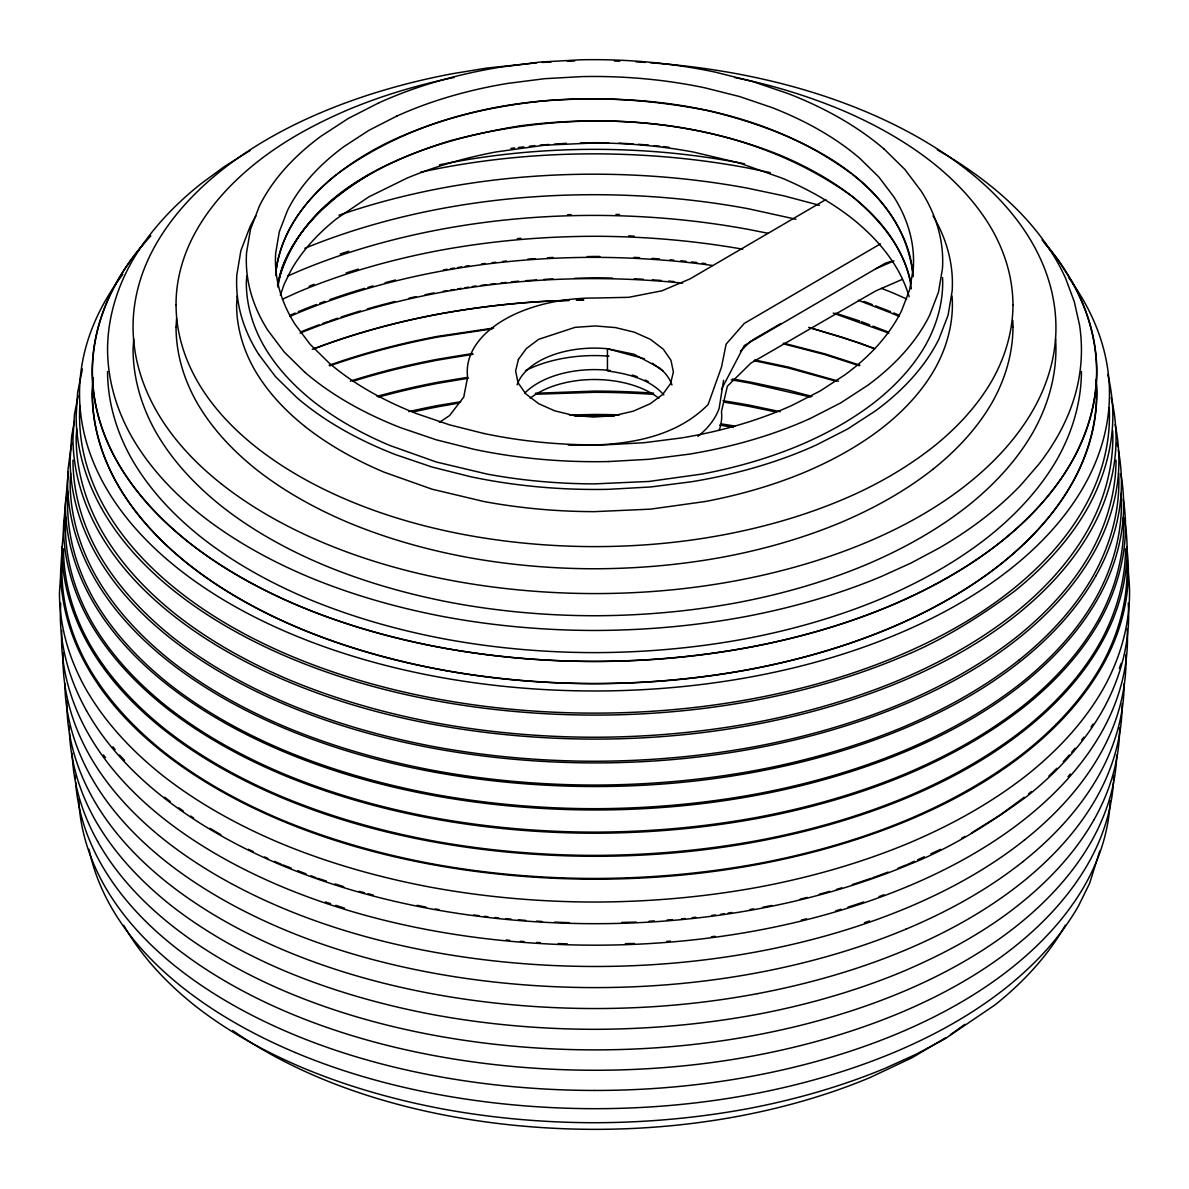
<?xml version="1.0" encoding="UTF-8"?>
<svg xmlns="http://www.w3.org/2000/svg" width="1189" height="1189" viewBox="0 0 1189 1189"><rect width="100%" height="100%" fill="white"/><g stroke="black" fill="none" stroke-linecap="round" stroke-linejoin="round"><path stroke-width="1.5" d="M60.684 603.165L60.327 615.263A542.065 312.96 0 0 0 86.485 710.621M61.709 630.527L61.501 637.423A540.861 312.261 0 0 0 87.614 732.573C106.415 766.117 133.272 794.505 163.265 818.314A540.861 312.261 0 0 0 281.258 886.414C328.937 906.464 378.949 920.598 429.749 930.11A540.861 312.261 0 0 0 594.545 945.181C649.729 945.21 704.928 940.321 759.162 930.125A540.876 312.261 0 0 0 907.816 886.385M63.195 652.702L62.987 659.598A539.36 311.399 0 0 0 89.026 754.465C107.783 787.921 134.565 816.234 164.468 839.969A539.36 311.399 0 0 0 282.12 907.891C329.665 927.881 379.559 941.97 430.21 951.453A539.36 311.399 0 0 0 594.545 966.479C649.566 966.523 704.616 961.648 758.701 951.482A539.36 311.399 0 0 0 906.939 907.861C948.777 890.338 988.921 868.282 1024.472 840.014M67 700.499L66.896 703.918A535.392 309.11 0 0 0 92.742 798.101C111.365 831.304 137.939 859.409 167.634 882.966A535.392 309.11 0 0 0 284.424 950.383C331.627 970.224 381.134 984.21 431.414 993.632A535.392 309.11 0 0 0 594.545 1008.54C649.164 1008.584 703.799 1003.754 757.497 993.647M176.031 304.993C175.898 278.82 183.611 253.019 196.497 230.369A424.651 245.172 0 0 1 255.977 162.982C283.903 140.614 315.694 123.597 348.496 109.566A424.963 245.35 0 0 1 454.228 77.404M1110.14 800.97C1109.025 830.398 1099.587 859.082 1085.171 884.616A523.502 302.244 0 0 1 1011.839 967.683C977.343 995.148 938.359 1016.536 897.769 1033.553A523.502 302.244 0 0 1 753.871 1075.867C701.376 1085.765 647.946 1090.476 594.545 1090.447M1113.513 780.549L1113.677 775.51M1116.709 755.06C1115.891 785.439 1106.231 815.104 1091.353 841.455A530.116 306.063 0 0 1 1017.1 925.562C982.173 953.37 942.699 975.025 901.604 992.265A530.116 306.063 0 0 1 755.892 1035.114C702.729 1045.131 648.629 1049.902 594.545 1049.887A530.116 306.063 0 0 1 433.034 1035.099C383.23 1025.795 334.213 1011.913 287.47 992.295A530.116 306.063 0 0 1 171.84 925.532C142.427 902.213 116.121 874.361 97.676 841.5M1119.622 727.831C1119.577 760.098 1109.842 791.844 1093.984 819.771M1122.104 703.962C1122.267 736.957 1112.547 769.491 1096.288 798.042A535.392 309.11 0 0 1 1021.306 883.011C986.023 911.086 946.162 932.949 904.651 950.368A535.392 309.11 0 0 1 757.497 993.647M1124.17 683.526C1124.125 716.075 1114.301 748.074 1098.309 776.268A537.532 310.344 0 0 1 1023.016 861.564M61.011 568.877L59.45 593.118A543.343 313.703 0 0 0 85.653 688.624C104.795 722.169 131.607 750.616 161.63 774.693A543.343 313.703 0 0 0 280.054 843.06C328.001 863.006 378.161 877.214 429.14 886.92A543.343 313.703 0 0 0 594.559 902.035C649.967 901.916 705.33 897.011 759.816 886.92A543.343 313.703 0 0 0 909.035 843.016C951.081 825.211 991.403 803.006 1027.355 774.708A543.343 313.703 0 0 0 1103.377 688.55C1119.652 659.434 1129.416 626.633 1129.55 593.133A543.343 313.703 0 0 0 1127.826 568.892M62.452 562.338L61.902 570.958A540.861 312.261 0 0 0 87.986 666.018C107.04 699.414 133.733 727.742 163.606 751.701A540.861 312.261 0 0 0 281.496 819.756C329.219 839.597 379.157 853.747 429.898 863.407A540.861 312.261 0 0 0 594.559 878.463C649.714 878.329 704.824 873.454 759.058 863.407A540.861 312.261 0 0 0 907.593 819.711C949.461 801.981 989.59 779.88 1025.379 751.716A540.861 312.261 0 0 0 1101.044 665.959C1117.259 636.962 1126.964 604.309 1127.098 570.973A540.861 312.261 0 0 0 1126.934 564.076M65.96 517.408L65.365 526.623A537.339 310.225 0 0 0 91.285 621.074C110.22 654.247 136.735 682.397 166.415 706.192A537.339 310.225 0 0 0 283.532 773.801C330.958 793.524 380.554 807.584 430.968 817.17A537.339 310.225 0 0 0 594.559 832.137C649.343 832.003 704.111 827.158 757.988 817.185A537.339 310.225 0 0 0 905.557 773.771C947.143 756.159 987.019 734.193 1022.57 706.207A537.339 310.225 0 0 0 1097.744 621.015C1113.855 592.211 1123.501 559.766 1123.635 526.653A537.339 310.225 0 0 0 1123.352 517.423M68.397 491.607L67.58 504.463A535.095 308.932 0 0 0 93.381 598.513C112.242 631.552 138.637 659.583 168.199 683.289A535.095 308.932 0 0 0 284.825 750.616C332.058 770.249 381.446 784.25 431.652 793.806A535.095 308.932 0 0 0 594.559 808.698C649.12 808.565 703.65 803.734 757.304 793.806A535.095 308.932 0 0 0 904.264 750.571C945.671 733.033 985.384 711.171 1020.786 683.303A535.095 308.932 0 0 0 1095.649 598.453C1111.685 569.769 1121.301 537.473 1121.42 504.493A535.095 308.932 0 0 0 1121.034 493.465M70.686 473.163L70.106 482.303A532.523 307.446 0 0 0 95.789 575.907C114.545 608.783 140.822 636.665 170.25 660.267A532.523 307.446 0 0 0 286.311 727.267C333.306 746.811 382.472 760.737 432.439 770.249A532.523 307.446 0 0 0 594.559 785.067C648.852 784.948 703.13 780.133 756.531 770.264A532.523 307.446 0 0 0 902.778 727.237C943.992 709.774 983.511 688.015 1018.735 660.281M76.72 428.947L76.141 437.983A526.4 303.908 0 0 0 101.541 530.502C120.074 563.006 146.054 590.561 175.125 613.881A526.4 303.908 0 0 0 289.863 680.123C336.324 699.444 384.909 713.207 434.297 722.615A526.4 303.908 0 0 0 594.559 737.254C648.228 737.135 701.867 732.379 754.658 722.615A526.4 303.908 0 0 0 899.226 680.078C939.964 662.823 979.023 641.317 1013.845 613.91A526.4 303.908 0 0 0 1087.504 530.443C1103.273 502.219 1112.726 470.443 1112.859 437.998A526.4 303.908 0 0 0 1112.681 430.76M93.381 377.909L92.37 393.648A509.918 294.396 0 0 0 116.953 483.269C134.922 514.763 160.084 541.471 188.248 564.062A509.918 294.396 0 0 0 299.39 628.223C344.394 646.935 391.463 660.267 439.321 669.377A509.918 294.396 0 0 0 594.559 683.571C646.548 683.452 698.508 678.845 749.65 669.377A509.918 294.396 0 0 0 889.684 628.178C929.159 611.473 966.999 590.636 1000.722 564.076A509.918 294.396 0 0 0 1072.077 483.224C1087.355 455.877 1096.511 425.097 1096.63 393.678A509.918 294.396 0 0 0 1095.99 379.663M133.733 338.88L133.064 349.328A468.6 270.542 0 0 0 155.655 431.681C172.167 460.619 195.293 485.157 221.184 505.919A468.6 270.542 0 0 0 323.319 564.879C364.666 582.075 407.916 594.337 451.894 602.704A468.6 270.542 0 0 0 594.545 615.739C642.328 615.634 690.081 611.399 737.076 602.704A468.6 270.542 0 0 0 865.77 564.849C902.035 549.481 936.798 530.339 967.801 505.934A468.6 270.542 0 0 0 1033.375 431.637C1047.405 406.519 1055.832 378.221 1055.936 349.343A468.6 270.542 0 0 0 1055.55 338.88M176.031 327.168L176.581 318.548M237.176 296.002L236.596 305.008A363.448 209.844 0 0 0 254.119 368.887C266.93 391.33 284.87 410.354 304.949 426.465M246.762 275.833L246.301 282.833A353.594 204.151 0 0 0 263.363 344.988C275.818 366.821 293.267 385.34 312.796 401.005A353.594 204.151 0 0 0 389.873 445.489L436.378 462.016L486.896 474.039A353.594 204.151 0 0 0 594.53 483.878L648.986 481.456L702.09 474.039A353.594 204.151 0 0 0 799.186 445.474C826.563 433.881 852.795 419.435 876.189 401.02A353.594 204.151 0 0 0 925.666 344.944C936.263 325.994 942.609 304.652 942.699 282.848A353.594 204.151 0 0 0 942.55 277.587M275.893 275.61L276.249 270.2M1012.969 305.023C1012.879 331.211 1005.24 356.863 992.503 379.648A424.963 245.35 0 0 1 933.038 447.034C904.888 469.075 873.499 486.762 840.504 500.465A424.651 245.172 0 0 1 723.774 534.782C681.193 542.808 637.854 546.628 594.53 546.613A424.651 245.172 0 0 1 465.152 534.782C425.261 527.322 385.994 516.204 348.555 500.48A424.651 245.172 0 0 1 255.932 447.005C235.095 430.463 216.22 411.156 201.862 388.654A424.087 244.845 0 0 1 176.061 304.993M1012.969 327.183C1012.879 353.371 1005.24 379.023 992.503 401.808A424.963 245.35 0 0 1 933.038 469.194M1081.44 371.503C1081.321 401.986 1072.433 431.83 1057.63 458.345A494.49 285.494 0 0 1 988.431 536.744C955.718 562.516 919.023 582.714 880.752 598.929A494.49 285.494 0 0 1 744.953 638.879C695.357 648.05 644.973 652.508 594.545 652.627A494.49 285.494 0 0 1 444.017 638.865C397.616 630.036 351.974 617.106 308.323 598.959A494.49 285.494 0 0 1 200.555 536.729C173.222 514.837 148.833 488.932 131.414 458.404A494.49 285.494 0 0 1 107.56 371.488M1116.04 460.158C1115.921 492.811 1106.394 524.78 1090.536 553.167A529.625 305.781 0 0 1 1016.417 637.141C981.386 664.74 942.089 686.365 901.099 703.739A529.625 305.781 0 0 1 755.654 746.529C702.536 756.353 648.555 761.138 594.559 761.257A529.625 305.781 0 0 1 433.316 746.514C383.616 737.061 334.733 723.209 287.991 703.769A529.625 305.781 0 0 1 172.554 637.126C143.289 613.673 117.161 585.939 98.494 553.227A529.625 305.781 0 0 1 72.96 460.143M1125.522 548.813C1125.389 582.045 1115.698 614.594 1099.543 643.517M62.2 546.762L60.639 570.943A541.753 312.781 0 0 0 86.782 666.241C105.628 699.831 132.529 728.277 162.566 752.117A541.753 312.781 0 0 0 280.738 820.336C328.506 840.415 378.607 854.564 429.482 864.091A541.753 312.781 0 0 0 594.545 879.191C649.818 879.221 705.107 874.331 759.429 864.121A541.753 312.781 0 0 0 908.322 820.306C950.338 802.709 990.66 780.549 1026.375 752.161A541.753 312.781 0 0 0 1102.233 666.182C1118.715 637.304 1128.524 604.369 1128.361 570.988A541.753 312.781 0 0 0 1126.637 546.806M1113.469 782.228C1111.626 810.69 1102.426 838.319 1088.425 863.065A526.98 304.25 0 0 1 1014.603 946.682C979.87 974.326 940.633 995.847 899.791 1012.983A526.98 304.25 0 0 1 754.941 1055.594C702.09 1065.552 648.302 1070.278 594.545 1070.263A526.995 304.25 0 0 1 433.985 1055.579C384.478 1046.32 335.744 1032.528 289.284 1013.013A526.995 304.25 0 0 1 174.337 946.637C145.103 923.467 118.959 895.778 100.604 863.11A526.995 304.25 0 0 1 75.635 782.184M723.581 380.287L719.167 408.273A127.208 73.436 0 0 1 698.002 436.348M277.84 286.995L281.05 270.498M70.82 448.238L67.936 470.339L67.58 482.288A534.693 308.709 0 0 0 93.396 576.338C111.974 609.511 138.533 637.586 168.184 661.114A534.708 308.709 0 0 0 284.825 728.441C331.954 748.253 381.416 762.223 431.637 771.631A534.693 308.709 0 0 0 594.545 786.524C649.09 786.568 703.665 781.738 757.289 771.646A534.708 308.709 0 0 0 904.249 728.411C945.716 711.052 985.503 689.174 1020.771 661.143A534.708 308.709 0 0 0 1095.634 576.293M68.353 471.959L65.365 504.448A536.938 310.002 0 0 0 91.285 598.899C109.953 632.206 136.616 660.385 166.401 684.017A536.938 310.002 0 0 0 283.532 751.641C330.854 771.527 380.525 785.557 430.953 795.01A536.938 310.002 0 0 0 594.545 809.962C649.328 810.006 704.126 805.146 757.973 795.025A536.938 310.002 0 0 0 905.542 751.597C947.187 734.163 987.152 712.211 1022.555 684.061A536.938 310.002 0 0 0 1097.729 598.855C1114.063 570.215 1123.798 537.591 1123.635 504.508A536.938 310.002 0 0 0 1120.841 473.698M64.905 516.071L61.902 548.783A540.46 312.038 0 0 0 87.986 643.844C106.787 677.373 133.629 705.746 163.592 729.526A540.46 312.023 0 0 0 281.496 797.581C329.13 817.601 379.113 831.735 429.868 841.232A540.46 312.038 0 0 0 594.545 856.288C649.684 856.333 704.839 851.443 759.043 841.262A540.46 312.038 0 0 0 907.579 797.551C949.491 779.999 989.724 757.898 1025.349 729.57A540.46 312.038 0 0 0 1101.029 643.799C1117.467 614.981 1127.261 582.134 1127.098 548.828A540.46 312.038 0 0 0 1124.289 517.824M275.833 273.202C279.638 233.029 305.766 199.053 336.368 174.56M66.064 497.448L63.478 526.623A539.256 311.34 0 0 0 89.487 621.416C108.481 654.708 135.1 682.947 164.885 706.831A539.256 311.34 0 0 0 282.417 774.693C330.007 794.475 379.781 808.579 430.388 818.21A539.256 311.34 0 0 0 594.559 833.221C649.551 833.103 704.497 828.228 758.582 818.225A539.256 311.34 0 0 0 906.672 774.648C948.406 756.977 988.416 734.936 1024.101 706.861A539.256 311.34 0 0 0 1099.543 621.342M276.353 268.387C285.746 209.383 336.576 167.976 387.228 142.754C436.437 118.989 490.329 106.089 544.577 100.857C650.309 92.683 764.23 108.883 851.235 173.549M277.453 285.167C303.269 180.46 426.331 141.06 520.009 125.856C607.906 114.367 699.578 122.229 782.02 155.967C838.022 180 897.279 220.039 911.056 283.368M82.398 368.991L77.657 392.325L76.141 415.793A526.014 303.685 0 0 0 101.541 508.327M78.058 395.892L74.476 414.337L72.96 437.968A529.239 305.558 0 0 0 98.509 531.052C116.908 563.883 143.185 591.661 172.539 614.951A529.239 305.558 0 0 0 287.991 681.594C334.644 701.213 383.586 715.035 433.286 724.354A529.239 305.558 0 0 0 594.545 739.097C648.54 739.127 702.55 734.341 755.624 724.369A529.239 305.558 0 0 0 901.084 681.565C942.119 664.383 981.519 642.729 1016.417 614.995A529.239 305.558 0 0 0 1090.521 531.007C1106.602 502.784 1116.203 470.621 1116.04 438.013A529.239 305.558 0 0 0 1111.225 397.587M74.431 421.188L71.637 436.378L70.106 460.128A532.137 307.223 0 0 0 95.789 553.732C114.293 586.742 140.718 614.668 170.235 638.092A532.137 307.223 0 0 0 286.311 705.092C333.217 724.814 382.427 738.726 432.41 748.089A532.137 307.223 0 0 0 594.545 762.907C648.837 762.937 703.145 758.136 756.501 748.104A532.137 307.223 0 0 0 902.763 705.062C944.021 687.792 983.63 666.018 1018.72 638.121A532.137 307.223 0 0 0 1093.226 553.688C1109.411 525.3 1119.057 492.959 1118.894 460.173A532.137 307.223 0 0 0 1115.163 424.577M71.117 446.544L71.92 443.155M277.572 283.354C297.28 204.553 378.221 162.834 449.68 140.911C583.071 105.093 737.849 114.01 852.647 196.735M1099.78 850.952L1089.614 883.368L1078.691 905.557A516.606 298.261 0 0 1 1006.325 987.539C972.275 1014.633 933.811 1035.738 893.771 1052.533A516.606 298.261 0 0 1 751.775 1094.296C699.964 1104.061 647.247 1108.698 594.545 1108.683A516.606 298.261 0 0 1 437.151 1094.281C388.625 1085.215 340.842 1071.69 295.303 1052.562M280.366 295.199L284.186 284.171L291.037 270.26A324.017 187.074 0 0 1 336.383 218.88L368.828 196.884L406.935 178.157A324.017 187.074 0 0 1 495.932 151.969L544.577 145.177L594.47 142.962A324.017 187.074 0 0 1 693.128 151.984L739.395 162.997L782.02 178.127A324.017 187.074 0 0 1 852.647 218.91C870.556 233.252 886.533 250.225 897.948 270.23A324.017 187.074 0 0 1 909.139 296.774M1119.31 668.515L1121.078 663.447M281.481 269.071C296.745 227.545 331.954 197.151 368.828 174.724M1099.543 621.342C1115.698 592.434 1125.389 559.885 1125.522 526.653A539.256 311.34 0 0 0 1123.293 499.172M721.485 389.293L744.329 345.538L885.136 263.319L892.181 261.015M1095.649 576.293C1111.878 547.772 1121.584 515.283 1121.42 482.333A534.693 308.709 0 0 0 1118.344 449.962M740.479 351.201L750.958 340.901M1023.03 861.564C987.583 889.744 947.574 911.71 905.899 929.189M964.888 1024.309L950.487 1034.653M337.78 173.535C443.215 96.933 584.185 85.742 708.867 110.845C793.018 130.998 902.198 177.384 913.063 275.625M933.038 469.194C904.933 491.325 873.395 508.684 840.504 522.625A424.963 245.35 0 0 1 723.804 556.957C681.178 564.849 637.884 568.669 594.545 568.773A424.963 245.35 0 0 1 465.167 556.942C425.29 549.363 386.068 538.245 348.555 522.655A424.963 245.35 0 0 1 255.947 469.179C232.464 450.349 211.493 428.099 196.527 401.852A424.963 245.35 0 0 1 176.031 327.168M1024.264 797.239L999.86 815.178L971.487 832.939M439.41 422.363L449.591 415.541L463.769 397.037L467.619 377.062A127.297 73.495 0 0 1 595.778 298.023L628.743 297.309L661.946 290.8L689.992 278.91L825.85 199.589M945.924 1037.625L912.335 1057.586L869.679 1077.71A475.02 274.243 0 0 1 739.112 1116.114C691.478 1125.091 642.996 1129.357 594.545 1129.342A475.02 274.243 0 0 1 449.814 1116.099C405.196 1107.762 361.263 1095.322 319.38 1077.739A475.02 274.243 0 0 1 232.672 1030.506M250.091 150.498L224.171 166.713L200.569 184.087A494.49 285.494 0 0 0 131.385 262.487C116.567 289.001 107.679 318.845 107.56 349.328A494.49 285.494 0 0 0 131.414 436.244C148.833 466.772 173.237 492.662 200.555 514.569A494.49 285.494 0 0 0 308.323 576.799C351.974 594.946 397.616 607.876 444.017 616.705A494.49 285.494 0 0 0 594.545 630.467C644.973 630.348 695.372 625.89 744.953 616.705A494.49 285.494 0 0 0 880.752 576.754L910.819 563.14L938.909 548.174A478.573 276.294 0 0 0 965.557 531.453A487.46 281.436 0 0 0 989.753 513.529A493.361 284.84 0 0 0 1021.188 484.681L1039.141 463.829A491.978 284.037 0 0 0 1054.42 441.639A484.711 279.846 0 0 0 1066.414 418.796A475.228 274.362 0 0 0 1077.918 383.631A482.957 278.835 0 0 0 1081.113 360.222A490.745 283.324 0 0 0 1079.538 325.028L1074.306 301.738L1065.686 278.523A488.441 282.001 0 0 0 1053.588 255.576A479.39 276.769 0 0 0 1029.198 222.492A478.602 276.324 0 0 0 1008.852 201.58A487.743 281.6 0 0 0 986.038 182.214A493.628 285.003 0 0 0 946.845 155.373L937.304 149.829M752.533 339.995L780.95 323.482M880.455 243.864L744.329 323.378L726.137 344.126L721.485 367.133L708.154 404.483C671.963 441.223 617.061 446.321 568.164 445.058M961.782 838.111L965.007 836.387M378.89 102.804L348.228 118.499L321.045 136.2A352.509 203.527 0 0 0 259.365 206.128L250.507 229.224L246.539 252.781A352.509 203.527 0 0 0 267.822 330.274L284.171 351.974L304.949 372.365M396.933 116.017L368.828 130.389L343.918 146.619A323.022 186.495 0 0 0 287.396 210.691L279.281 231.855L275.655 253.435A323.022 186.495 0 0 0 295.154 324.463L310.136 344.334L329.16 363.031A323.022 186.495 0 0 0 417.25 413.861L449.605 424.859L484.027 433.524M810.11 418.558L840.772 402.863L867.955 385.162A352.509 203.527 0 0 0 929.635 315.234L938.493 292.137L942.461 268.595A352.509 203.527 0 0 0 921.178 191.087L904.829 169.403L884.051 148.997M282.506 299.167L298.855 291.751A510.705 294.857 0 0 1 439.113 250.493C490.329 241.01 542.362 236.403 594.441 236.284A510.705 294.857 0 0 1 742.753 249.2M290.235 315.278L295.169 313.049M907.831 864.225L914.415 861.252M917.715 859.751L924.284 856.779M930.868 853.791L940.752 849.318M287.604 276.086L300.163 270.616A508.089 293.341 0 0 1 439.811 229.551C490.775 219.95 542.615 215.372 594.455 215.402A508.089 293.341 0 0 1 749.263 229.566L767.856 233.252M289.834 316.482L297.755 313.034A512.251 295.749 0 0 1 438.548 271.627C489.913 261.937 542.199 257.344 594.455 257.359A512.251 295.749 0 0 1 712.36 265.459M875.535 268.863L893.935 260.867M902.288 279.385L875.535 291.023L750.958 363.061L727.371 386.232L721.485 411.453A127.208 73.436 0 0 1 719.167 430.433M907.831 886.399C949.758 868.817 990.021 846.702 1025.676 818.359A540.876 312.261 0 0 0 1101.415 732.528C1117.853 703.68 1127.662 670.804 1127.499 637.482A540.861 312.261 0 0 0 1127.246 628.847M458.434 403.145L439.603 406.475A508.773 293.742 0 0 0 412.657 412.063M443.497 269.858L447.138 269.264M450.78 268.655L454.421 268.06M458.077 267.466L461.718 266.871M465.36 266.277L469.001 265.667M443.125 291.32L446.782 290.725M450.423 290.116L454.079 289.522M457.735 288.927L461.377 288.318M465.033 287.723L468.689 287.129M472.33 286.519L475.986 285.925M472.538 353.505L437.909 359.182A514.644 297.131 0 0 0 350.383 381.119M467.455 377.389L438.369 382.159A513.128 296.254 0 0 0 376.987 396.368M460.663 401.748L438.934 405.315A511.3 295.199 0 0 0 408.823 411.617M720.757 914.267L724.428 913.672M728.084 913.063L731.74 912.468M750.036 909.466L753.692 908.857M473.059 354.263L438.399 359.999A512.756 296.031 0 0 0 352.851 381.312M468.288 378.221L438.949 383.14A510.928 294.976 0 0 0 378.384 397.126M510.958 148.372L514.629 147.956M518.3 147.525L523.814 146.886M529.313 146.262L534.827 145.623M481.604 263.869L485.142 263.453M492.231 262.635L495.768 262.219M502.858 261.402L506.41 261M481.322 285.315L486.643 284.691M490.195 284.29L495.531 283.666M500.851 283.056L506.187 282.447M511.508 281.823L518.657 281.169M493.688 328.03L437.552 336.368A515.833 297.815 0 0 0 329.1 365.291M492.142 328.892L437.909 337.022A514.644 297.131 0 0 0 329.71 365.87M681.475 918.889L685.042 918.488M692.176 917.655L695.743 917.239M711.795 915.396L715.362 914.98M711.468 936.724L715.02 936.308M536.655 62.839L486.791 68.07L451.939 73.792A468.258 270.349 0 0 0 323.245 111.662C286.935 126.866 252.083 146.024 221.213 170.562A468.258 270.349 0 0 0 155.64 244.875C141.402 269.844 132.915 298.305 133.064 327.153A468.258 270.349 0 0 0 155.67 409.521C171.944 438.563 195.204 463.145 221.169 483.745M540.237 145.073L548.961 144.493M554.193 144.137L566.395 143.304M517.304 238.588L520.871 238.35M527.827 259.128L534.991 258.637M547.549 257.79L552.93 257.418M525.85 280.678L536.64 279.95M543.834 279.46L552.826 278.85M535.332 393.262L594.441 391.092A511.3 295.199 0 0 1 653.638 393.158M649.001 921.267L654.426 920.895M667.059 920.033L672.484 919.677M666.866 941.346L670.462 941.108M542.035 62.452L551.057 61.947M535.54 394.258L594.455 392.311A508.788 293.742 0 0 1 653.4 394.376M567.302 61.248L574.54 61.011M608.203 461.57L648.986 459.281L688.996 454.183A352.509 203.527 0 0 0 810.095 418.543M580.425 143.007L594.47 142.695A363.448 209.844 0 0 1 608.53 142.873M567.554 214.704L571.136 214.629M587.232 256.601L594.441 256.452A514.228 296.893 0 0 1 599.865 256.467M574.54 278.3L594.441 277.884A515.521 297.636 0 0 1 612.573 278.092M578.151 300.208L583.576 300.089M569.427 415.006L594.441 414.471A509.16 293.965 0 0 1 619.499 414.872M621.817 922.426L636.368 922.114M625.369 943.665L634.436 943.471M576.338 300.223L583.591 300.148M574.867 416.076L594.455 415.882A506.321 292.316 0 0 1 614.044 416.135M754.094 360.683L787.935 367.891L836.194 381.238M734.713 77.538C770.918 84.642 806.335 95.506 840.445 109.537A424.963 245.35 0 0 1 933.053 163.012C956.536 181.828 977.507 204.092 992.473 230.324A424.963 245.35 0 0 1 1012.969 305.023M783.581 343.175L825.166 353.921L859.915 365.186M783.15 343.799L824.631 354.53L859.305 365.766M754.673 359.94L788.485 367.104L838.498 381.193M780.162 411.676L750.11 405.315A511.3 295.199 0 0 0 722.986 400.752M417.28 905.305L426.197 907.192M770.294 172.613L746.618 167.768A499.395 288.333 0 0 0 594.455 153.857C543.507 153.827 492.543 158.345 442.457 167.753A499.41 288.333 0 0 0 420.594 172.227M776.432 412.063L749.471 406.489A508.788 293.742 0 0 0 723.715 402.12M795.961 219.252L748.49 208.774A505.533 291.87 0 0 0 594.455 194.699C542.883 194.669 491.295 199.232 440.599 208.759A505.533 291.87 0 0 0 304.83 248.323M809.635 327.644L859.915 343.027L874.822 348.793L842.585 337.349L808.728 327.361M811.938 396.427L787.921 390.051L750.66 382.174A513.128 296.254 0 0 0 732.573 379.009M359.375 891.378L364.562 892.761M368.01 893.682L373.197 895.049M644.527 358.81L607.445 348.734A78.905 45.554 0 0 0 517.096 384.85M819.429 205.281L784.116 195.917L747.599 188.189A502.635 290.19 0 0 0 594.455 174.189C543.18 174.144 491.889 178.692 441.476 188.174A502.635 290.19 0 0 0 339.043 215.209M810.69 397.067L750.125 383.155A510.928 294.976 0 0 0 731.19 379.871M833.207 313.123L888.852 333.113M835.451 313.138L859.751 321.015M317.731 878.285L326.41 881.108M335.09 883.917L343.784 886.726M325.429 901.961L330.631 903.655M335.818 905.334L344.483 908.143M858.28 300.252L891.185 313.004A512.266 295.749 0 0 1 899.122 316.423M881.435 288.377L890.056 291.721A510.705 294.857 0 0 1 906.598 299.004M864.046 301.397L872.295 304.592M875.594 305.87L890.457 311.622M861.416 321.654L869.679 324.865M872.994 326.143L887.886 331.909M282.908 864.908L291.186 868.119M297.8 870.675L306.063 873.885M311.028 875.803L315.992 877.72M652.285 363.195L663.239 371.31M967.831 170.607C993.811 191.206 1017.041 215.789 1033.345 244.83A468.258 270.349 0 0 1 1055.936 327.198C1056.1 356.046 1047.568 384.493 1033.375 409.477A468.258 270.349 0 0 1 967.787 483.774C936.917 508.342 902.065 527.47 865.755 542.689A468.258 270.349 0 0 1 737.046 580.544C690.096 589.387 642.313 593.608 594.545 593.579A468.258 270.349 0 0 1 451.879 580.529C407.886 572.31 364.592 560.049 323.304 542.719A468.243 270.334 0 0 1 221.169 483.745M852.647 174.575C884.259 199.529 910.789 235.333 913.107 276.71M852.647 196.75C880.648 220.351 907.014 251.132 911.324 288.808M119.48 755.03L124.592 760.291M663.848 394.941C649.907 378.964 627.629 373.836 607.445 370.894L607.445 348.734L634.168 354.292L659.761 368.07A78.905 45.554 0 0 1 671.963 384.998M1042.025 239.851L1058.478 260.525L1072.047 281.882A509.918 294.396 0 0 1 1096.63 371.503C1096.526 402.937 1087.355 433.717 1072.077 461.05A509.918 294.396 0 0 1 1000.722 541.902C966.999 568.476 929.159 589.298 889.684 606.018A509.918 294.396 0 0 1 749.65 647.217C698.508 656.685 646.548 661.277 594.559 661.411A509.918 294.396 0 0 1 439.321 647.217C391.463 638.107 344.394 624.76 299.39 606.048A509.918 294.396 0 0 1 188.248 541.887C160.084 519.311 134.922 492.603 116.953 461.109A509.918 294.396 0 0 1 92.37 371.488C92.474 340.054 101.645 309.274 116.923 281.942A509.918 294.396 0 0 1 150.81 235.883M112.925 746.811L115.11 749.546M103.384 754.926L105.553 757.661M258.697 354.381L275.521 376.675L296.878 397.646A362.348 209.19 0 0 0 395.684 454.674L431.979 467.009L470.591 476.715A362.348 209.19 0 0 0 608.575 489.318L650.502 486.985L691.626 481.738A362.348 209.19 0 0 0 816.1 445.117L847.638 428.991L875.58 410.799A362.348 209.19 0 0 0 938.983 338.924L948.094 315.174L952.151 290.978A362.348 209.19 0 0 0 933.083 215.908M123.701 925.265C141.417 956.313 166.222 982.634 193.985 1004.913A502.724 290.25 0 0 0 303.567 1068.168C347.931 1086.612 394.332 1099.766 441.505 1108.743A502.724 290.25 0 0 0 594.545 1122.728C645.82 1122.609 697.036 1118.076 747.465 1108.743A502.724 290.25 0 0 0 885.523 1068.123L916.08 1054.271L944.631 1039.067L994.985 1004.928A502.724 290.25 0 0 0 1065.329 925.22M101.526 508.327C119.836 540.936 145.935 568.565 175.11 591.706A526.014 303.685 0 0 0 289.863 657.948C336.234 677.448 384.879 691.181 434.282 700.44A526.014 303.685 0 0 0 594.545 715.094C648.213 715.124 701.896 710.368 754.643 700.455A526.014 303.685 0 0 0 899.211 657.918C940.514 641.599 978.101 617.849 1013.845 591.736A526.4 303.908 0 0 0 1087.504 508.268C1103.273 480.059 1112.726 448.283 1112.859 415.838A526.4 303.908 0 0 0 1107.762 374.372M86.485 710.621C105.345 744.225 132.247 772.701 162.313 796.541A542.05 312.96 0 0 0 280.559 864.804C328.342 884.898 378.474 899.062 429.392 908.589A542.065 312.96 0 0 0 594.545 923.69C649.848 923.734 705.166 918.829 759.533 908.619A542.065 312.96 0 0 0 908.515 864.775C951.066 847.965 989.813 823.487 1026.657 796.571A542.466 313.183 0 0 0 1102.545 710.561C1118.804 681.49 1128.554 648.733 1128.673 615.308A542.466 313.183 0 0 0 1128.227 603.195M439.499 164.825A461.555 266.47 0 0 1 744.418 163.8M1109.278 407.961A514.956 297.309 0 0 1 592.538 713.132A514.956 297.309 0 0 1 79.841 405.687M1068.599 277.587A514.956 297.309 0 0 1 591.453 690.972A514.956 297.309 0 0 1 122.824 274.347M1096.258 380.718A502.263 289.982 0 0 1 594.114 683.645A502.263 289.982 0 0 1 92.772 380.272M1043.645 241.709A502.263 289.982 0 0 1 594.946 661.47A502.263 289.982 0 0 1 144.954 242.17M312.276 349.328A515.833 297.815 0 0 1 437.552 314.208C480.98 306.405 524.958 301.263 569.085 300.401C525.003 301.59 481.025 306.257 437.671 314.372A515.149 297.413 0 0 0 314.119 348.838M89.041 849.288A516.606 298.261 0 0 0 110.354 905.602C128.308 937.645 153.961 964.769 182.616 987.494A516.606 298.261 0 0 0 295.303 1052.547M79.173 805.934A523.517 302.244 0 0 0 103.874 884.661C122.081 917.135 148.075 944.616 177.102 967.653A523.517 302.259 0 0 0 291.305 1033.568C337.453 1052.978 385.875 1066.652 435.04 1075.867A523.517 302.244 0 0 0 594.545 1090.447M79.054 804.269A523.517 302.244 0 0 1 78.771 799.261M97.676 841.5A530.116 306.063 0 0 1 72.187 753.321M1024.472 840.014A539.36 311.399 0 0 0 1100.003 754.421C1116.397 725.662 1126.176 692.875 1126.013 659.642A539.36 311.399 0 0 0 1125.909 654.485M1070.353 774.039A539.761 311.622 0 0 1 1068.004 776.729M567.331 943.888A539.761 311.622 0 0 1 558.28 943.561M540.192 942.669A539.761 311.622 0 0 1 536.581 942.446M523.963 941.554A539.761 311.622 0 0 1 520.366 941.257M509.605 940.321A539.761 311.622 0 0 1 506.024 939.979M883.992 894.767A539.761 311.622 0 0 1 878.968 896.625M863.69 901.99A539.761 311.622 0 0 1 848.099 907.073M841.069 909.243A539.761 311.622 0 0 1 835.778 910.819M806.603 918.77A539.761 311.622 0 0 1 801.371 920.078M720.623 423.819A509.16 293.965 0 0 1 735.099 426.108M64.815 683.467A537.532 310.344 0 0 0 90.736 776.313C109.418 809.65 136.111 837.873 165.925 861.52A537.532 310.344 0 0 0 283.19 929.218C330.572 949.134 380.287 963.179 430.76 972.632A537.532 310.344 0 0 0 594.545 987.598C649.387 987.643 704.245 982.783 758.151 972.647A537.532 310.344 0 0 0 905.884 929.189M869.59 920.925A537.933 310.567 0 0 1 864.477 922.679M719.627 425.127A506.321 292.316 0 0 1 733.39 427.297M75.427 778.825A526.995 304.25 0 0 1 75.279 775.451M1093.063 724.027A541.263 312.499 0 0 1 1091.056 727.029M1083.803 737.18A541.263 312.499 0 0 1 1081.708 739.944M1075.124 748.193A541.263 312.499 0 0 1 1071.675 752.265M1069.327 754.956A541.263 312.499 0 0 1 1063.248 761.644M1056.887 768.257A541.263 312.499 0 0 1 1048.891 776.06M1031.398 791.532A541.263 312.499 0 0 1 1028.559 793.866M281.258 864.269A541.263 312.499 0 0 1 274.54 861.386M267.882 858.443A541.263 312.499 0 0 1 264.597 856.957M253.227 851.606A541.263 312.499 0 0 1 248.427 849.273M220.827 834.648A541.263 312.499 0 0 1 209.992 828.317M193.584 818.002A541.263 312.499 0 0 1 190.701 816.07M183.269 811.002A541.263 312.499 0 0 1 178.855 807.881M170.235 801.535A541.263 312.499 0 0 1 164.662 797.239M569.085 922.634A541.263 312.499 0 0 1 554.55 922.114M541.857 921.46A541.263 312.499 0 0 1 536.417 921.133M525.568 920.375A541.263 312.499 0 0 1 518.359 919.796M511.151 919.171A541.263 312.499 0 0 1 505.771 918.666M498.592 917.938A541.263 312.499 0 0 1 495.01 917.551M487.862 916.734A541.263 312.499 0 0 1 484.295 916.318M478.959 915.649A541.263 312.499 0 0 1 473.623 914.95M438.86 909.585A541.263 312.499 0 0 1 435.219 908.946M906.211 864.893A541.263 312.499 0 0 1 898.067 868.208M888.138 872.072A541.263 312.499 0 0 1 872.994 877.616M871.284 878.21A541.263 312.499 0 0 1 852.305 884.557M841.767 887.841A541.263 312.499 0 0 1 836.447 889.417M829.64 891.378A541.263 312.499 0 0 1 819.34 894.232M807.197 897.398A541.263 312.499 0 0 1 800.197 899.122M771.795 905.468A541.263 312.499 0 0 1 762.803 907.266M1093.969 819.771A532.91 307.683 0 0 1 1019.33 904.339C984.284 932.414 944.393 953.771 903.224 971.383A533.311 307.906 0 0 1 756.769 1014.47C703.279 1024.368 648.941 1029.184 594.559 1029.317A533.311 307.906 0 0 1 432.202 1014.47C382.159 1004.943 332.92 990.987 285.85 971.428A533.311 307.906 0 0 1 169.626 904.309C140.153 880.692 113.847 852.766 95.046 819.83A533.311 307.906 0 0 1 69.512 733.42M69.393 729.764A533.311 307.906 0 0 1 69.334 726.093M1012.775 320.287A424.963 245.35 0 0 1 1012.969 327.183M1116.947 443.185A534.693 308.709 0 0 1 1117.675 446.574M634.272 278.82A515.521 297.636 0 0 1 643.308 279.281M652.315 279.846A515.521 297.636 0 0 1 661.322 280.485M668.5 281.065A515.521 297.636 0 0 1 673.881 281.54M300.936 331.865A515.521 297.636 0 0 1 319.128 324.79M322.487 323.557A515.521 297.636 0 0 1 327.555 321.714M329.264 321.119A515.521 297.636 0 0 1 337.81 318.162M341.258 317.002A515.521 297.636 0 0 1 360.52 310.938M367.446 308.887A515.521 297.636 0 0 1 395.016 301.501M409.061 298.171A515.521 297.636 0 0 1 416.15 296.596M425.067 294.709A515.521 297.636 0 0 1 434.044 292.91M615.991 214.421A510.705 294.857 0 0 1 619.573 214.51M340.203 254.03A510.705 294.857 0 0 1 348.778 251.206M1099.543 643.517A539.256 311.34 0 0 1 1024.086 729.02C988.416 757.111 948.406 779.137 906.672 796.808A539.256 311.34 0 0 1 758.582 840.385C704.497 850.388 649.551 855.263 594.559 855.381A539.256 311.34 0 0 1 430.388 840.37C379.781 830.754 330.007 816.635 282.417 796.853A539.256 311.34 0 0 1 164.885 728.991C135.085 705.107 108.481 676.868 89.487 643.576A539.256 311.34 0 0 1 63.478 548.798M628.669 235.898A512.622 295.957 0 0 1 634.049 236.135M309.095 286.267A512.637 295.957 0 0 1 314.03 284.349M346.133 272.98A512.637 295.957 0 0 1 358.32 269.13M1018.735 660.281A532.523 307.446 0 0 0 1093.241 575.848C1109.203 547.297 1118.775 515.149 1118.894 482.318A532.523 307.446 0 0 0 1118.626 473.177M952.032 296.002A363.448 209.844 0 0 1 952.404 305.023C952.315 327.421 945.79 349.358 934.896 368.843A363.448 209.844 0 0 1 884.036 426.465C860.004 445.399 833.028 460.247 804.908 472.167A363.448 209.844 0 0 1 705.092 501.535L650.502 509.145L594.545 511.642A363.448 209.844 0 0 1 483.893 501.52L431.979 489.169L384.166 472.196A363.448 209.844 0 0 1 304.949 426.465M255.917 215.937A362.348 209.19 0 0 0 250.017 226.772L240.906 250.507L236.849 274.718A362.348 209.19 0 0 0 258.726 354.381M396.948 116.017A323.022 186.495 0 0 1 507.911 83.379L544.577 78.697L581.941 76.601A323.022 186.495 0 0 1 704.958 87.852L739.395 96.502L771.765 107.5A323.022 186.495 0 0 1 859.81 158.345L878.864 177.027L893.86 196.898A323.022 186.495 0 0 1 913.33 267.926L909.719 289.507L901.619 310.671A323.022 186.495 0 0 1 845.067 374.743L820.172 390.973L792.067 405.36A323.022 186.495 0 0 1 681.089 437.983L644.423 442.68L607.059 444.775A323.022 186.495 0 0 1 484.042 433.509M378.905 102.819A352.509 203.527 0 0 1 500.004 67.193L540.014 62.081L580.797 59.792A352.509 203.527 0 0 1 715.05 72.083L752.622 81.521L787.935 93.515A352.509 203.527 0 0 1 884.036 149.011M608.203 461.555A352.509 203.527 0 0 1 473.95 449.293L436.378 439.841L401.065 427.862A352.509 203.527 0 0 1 304.964 372.365M614.386 61.04A468.258 270.349 0 0 1 619.826 61.204M636.085 61.887A468.258 270.349 0 0 1 645.107 62.422M650.517 62.779A468.258 270.349 0 0 1 737.121 73.822C781.114 82.041 824.408 94.303 865.696 111.632A468.243 270.334 0 0 1 967.831 170.607M893.786 312.975A514.228 296.893 0 0 1 898.825 315.144M634.183 257.389A514.228 296.893 0 0 1 639.578 257.656M652.181 258.399A514.228 296.893 0 0 1 659.36 258.905M670.106 259.782A514.228 296.893 0 0 1 673.673 260.109M680.807 260.777A514.228 296.893 0 0 1 686.157 261.327M691.493 261.922A514.228 296.893 0 0 1 696.813 262.531M702.119 263.185A514.228 296.893 0 0 1 705.657 263.631M298.424 311.637A514.228 296.893 0 0 1 316.482 304.488M319.811 303.24A514.228 296.893 0 0 1 324.85 301.397M329.918 299.583A514.228 296.893 0 0 1 364.637 288.362M368.01 287.381A514.228 296.893 0 0 1 373.108 285.925M385.117 282.67A514.228 296.893 0 0 1 395.521 280.01M300.059 333.128A513.856 296.67 0 0 1 438.057 292.925C489.586 283.205 542.035 278.583 594.455 278.612A513.856 296.67 0 0 1 682.62 283.131M619.053 143.215A363.448 209.844 0 0 1 633.053 143.943M638.3 144.3A363.448 209.844 0 0 1 648.748 145.132M654.173 145.638A363.448 209.844 0 0 1 659.717 146.202M663.403 146.604A363.448 209.844 0 0 1 668.917 147.258M525.419 370.686A104.335 60.238 0 0 1 608.961 356.165M524.825 393.069A80.049 46.222 0 0 1 610.195 370.507M632.191 375.055A80.049 46.222 0 0 1 637.274 376.75M645.241 380.079A80.049 46.222 0 0 1 648.243 381.565M530.16 398.241A80.049 46.222 0 0 1 658.84 398.241M518.419 359.42L515.61 371.042L518.032 382.709L525.761 393.856L538.706 403.71L554.832 410.874L573.574 415.422L593.727 417.042L613.91 415.645L633.217 411.186L650.294 403.71L662.704 394.406L670.581 383.571L673.39 371.949L670.968 360.297L663.239 349.15L650.294 339.296L634.168 332.132L615.426 327.584L595.273 325.949L575.09 327.347L538.706 339.296L526.296 348.6L518.419 359.42"/></g></svg>
